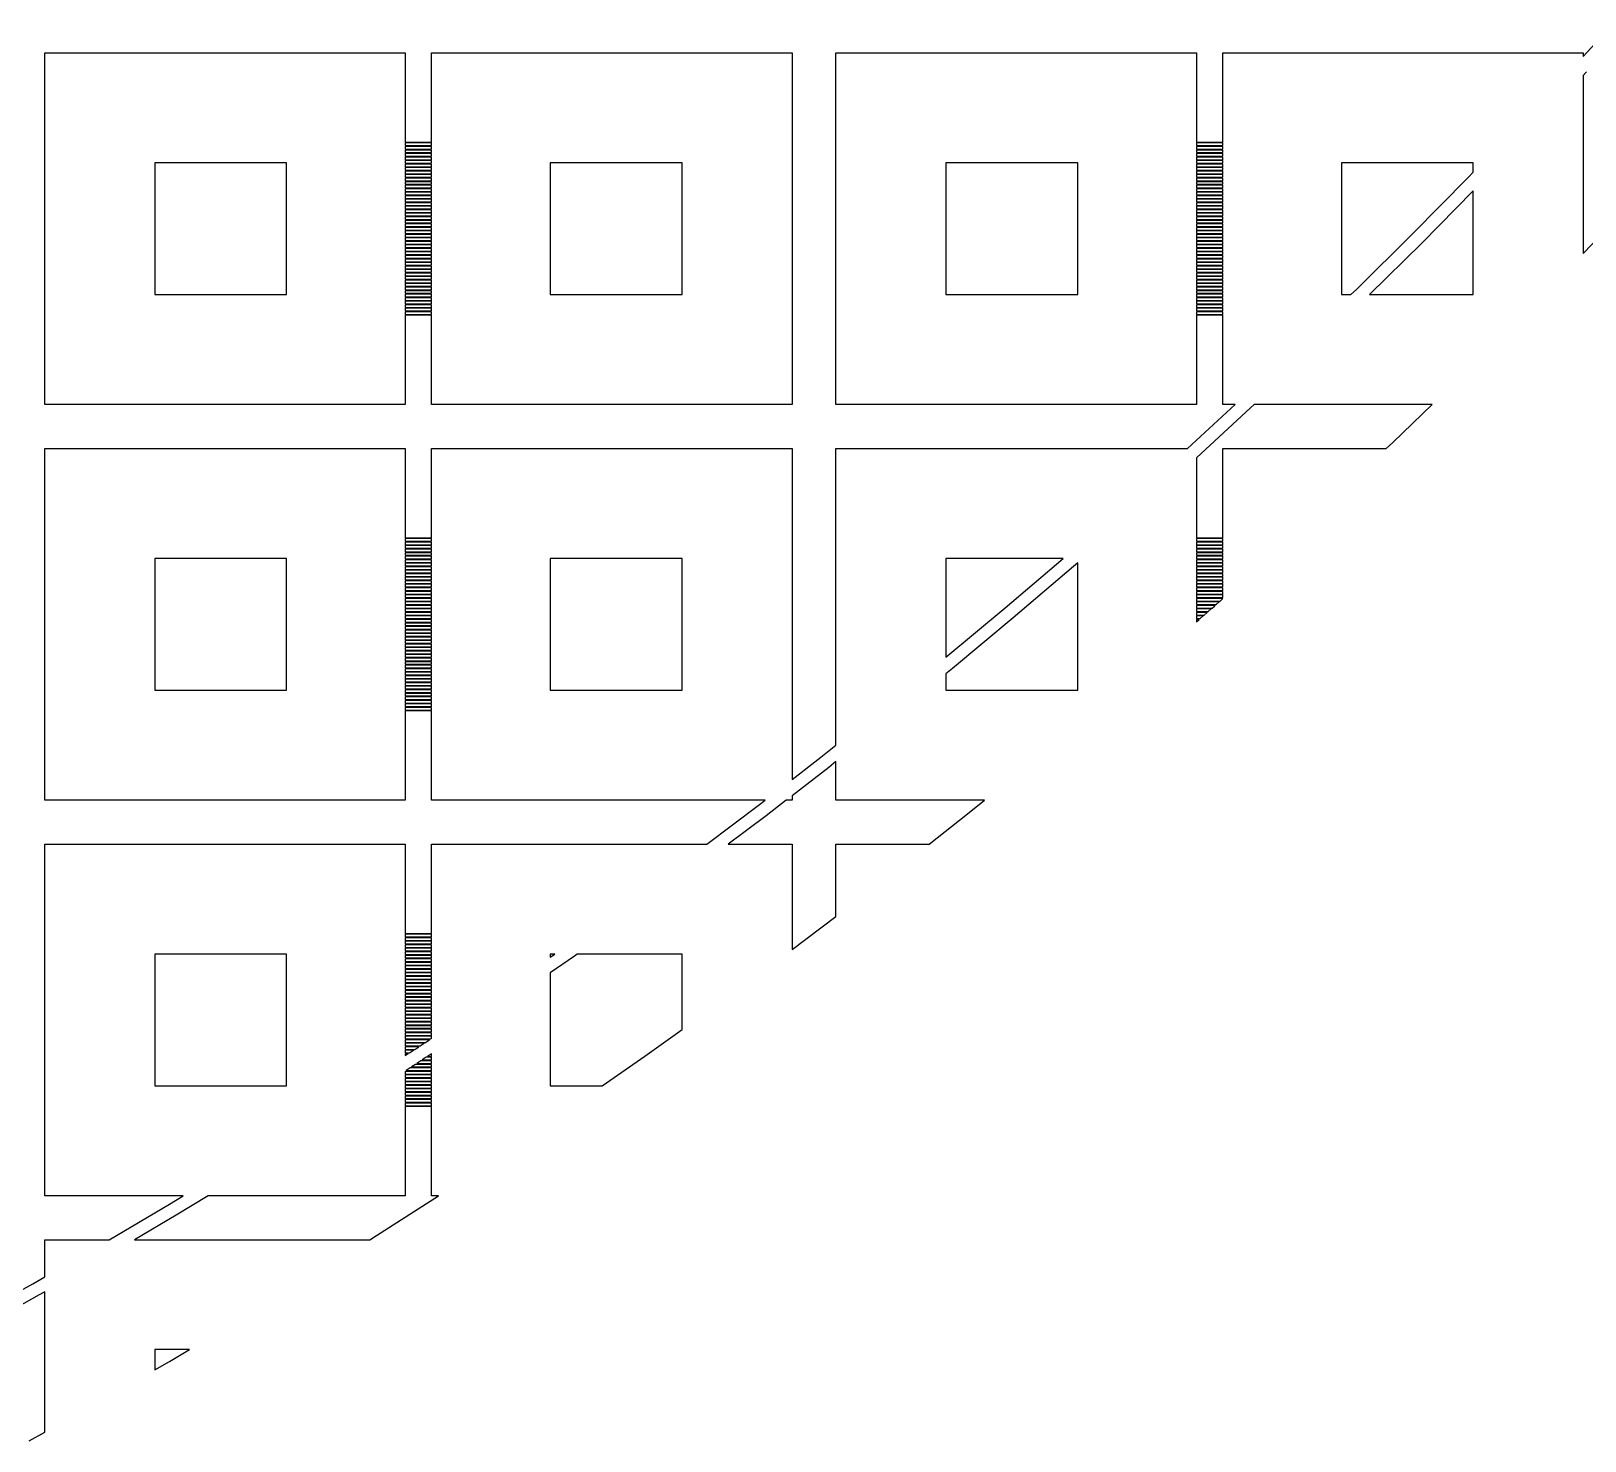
# Model space of a CAD drawing. Extents: x 40 to 187, y -3 to 150.
# Drawn here: x 147.35 to 165.43, y 6.61 to 23.01 of the extents above; entities that cross this region are included whole.
import ezdxf

# ---------------------------------------------------------------- set-up
doc = ezdxf.new("R2010")
doc.units = 0

msp = doc.modelspace()

# ---------------------------------------------------------------- linework, layer by layer
for p, q in [((165.406, 22.7102), (165.917, 23.2674)), ((147.51, 18.6624), (147.51, 22.7528)), ((147.51, 22.7528), (151.703, 22.7528)), ((151.703, 22.7528), (151.703, 21.7149)), ((152.009, 21.7149), (152.009, 22.7528)), ((152.009, 22.7528), (156.202, 22.7528)), ((156.202, 22.7528), (156.202, 18.6624)), ((156.713, 18.6624), (156.713, 22.7528)), ((156.713, 22.7528), (160.906, 22.7528)), ((160.906, 22.7528), (160.906, 21.7149)), ((161.213, 21.7149), (161.213, 22.7528)), ((161.213, 22.7528), (165.406, 22.7528)), ((165.406, 22.7528), (165.406, 22.7102)), ((165.445, 22.5311), (165.406, 22.4893)), ((165.406, 22.4893), (165.406, 20.4207)), ((151.703, 21.7149), (152.009, 21.7149)), ((152.009, 21.7047), (151.703, 21.7047)), ((151.703, 21.7047), (151.703, 21.674)), ((152.009, 21.674), (152.009, 21.7047)), ((160.906, 21.7149), (161.213, 21.7149)), ((161.213, 21.7047), (160.906, 21.7047)), ((160.906, 21.7047), (160.906, 21.674)), ((161.213, 21.674), (161.213, 21.7047)), ((151.703, 21.674), (152.009, 21.674)), ((152.009, 21.6638), (151.703, 21.6638)), ((151.703, 21.6638), (151.703, 21.6331)), ((151.703, 21.6331), (152.009, 21.6331)), ((152.009, 21.6229), (151.703, 21.6229)), ((151.703, 21.6229), (151.703, 21.5922)), ((151.703, 21.5922), (152.009, 21.5922)), ((152.009, 21.582), (151.703, 21.582)), ((151.703, 21.582), (151.703, 21.5513)), ((151.703, 21.5513), (152.009, 21.5513)), ((152.009, 21.541), (151.703, 21.541)), ((151.703, 21.541), (151.703, 21.5104)), ((152.009, 21.6331), (152.009, 21.6638)), ((152.009, 21.5922), (152.009, 21.6229)), ((152.009, 21.5513), (152.009, 21.582)), ((152.009, 21.5104), (152.009, 21.541)), ((160.906, 21.674), (161.213, 21.674)), ((161.213, 21.6638), (160.906, 21.6638)), ((160.906, 21.6638), (160.906, 21.6331)), ((160.906, 21.6331), (161.213, 21.6331)), ((161.213, 21.6229), (160.906, 21.6229)), ((160.906, 21.6229), (160.906, 21.5922)), ((160.906, 21.5922), (161.213, 21.5922)), ((161.213, 21.582), (160.906, 21.582)), ((160.906, 21.582), (160.906, 21.5513)), ((160.906, 21.5513), (161.213, 21.5513)), ((161.213, 21.541), (160.906, 21.541)), ((160.906, 21.541), (160.906, 21.5104)), ((161.213, 21.6331), (161.213, 21.6638)), ((161.213, 21.5922), (161.213, 21.6229)), ((161.213, 21.5513), (161.213, 21.582)), ((161.213, 21.5104), (161.213, 21.541)), ((150.322, 21.4746), (148.788, 21.4746)), ((148.788, 21.4746), (148.788, 19.9407)), ((150.322, 19.9407), (150.322, 21.4746)), ((151.703, 21.5104), (152.009, 21.5104)), ((152.009, 21.5002), (151.703, 21.5002)), ((151.703, 21.5002), (151.703, 21.4695)), ((151.703, 21.4695), (152.009, 21.4695)), ((152.009, 21.4592), (151.703, 21.4592)), ((151.703, 21.4592), (151.703, 21.4286)), ((151.703, 21.4286), (152.009, 21.4286)), ((152.009, 21.4183), (151.703, 21.4183)), ((151.703, 21.4183), (151.703, 21.3877)), ((151.703, 21.3877), (152.009, 21.3877)), ((152.009, 21.3774), (151.703, 21.3774)), ((151.703, 21.3774), (151.703, 21.3468)), ((151.703, 21.3468), (152.009, 21.3468)), ((152.009, 21.3365), (151.703, 21.3365)), ((151.703, 21.3365), (151.703, 21.3058)), ((152.009, 21.4695), (152.009, 21.5002)), ((152.009, 21.4286), (152.009, 21.4592)), ((152.009, 21.3877), (152.009, 21.4183)), ((152.009, 21.3468), (152.009, 21.3774)), ((152.009, 21.3058), (152.009, 21.3365)), ((154.924, 21.4746), (153.39, 21.4746)), ((153.39, 21.4746), (153.39, 19.9407)), ((154.924, 19.9407), (154.924, 21.4746)), ((159.526, 21.4746), (157.992, 21.4746)), ((157.992, 21.4746), (157.992, 19.9407)), ((159.526, 19.9407), (159.526, 21.4746)), ((160.906, 21.5104), (161.213, 21.5104)), ((161.213, 21.5002), (160.906, 21.5002)), ((160.906, 21.5002), (160.906, 21.4695)), ((160.906, 21.4695), (161.213, 21.4695)), ((161.213, 21.4592), (160.906, 21.4592)), ((160.906, 21.4592), (160.906, 21.4286)), ((160.906, 21.4286), (161.213, 21.4286)), ((161.213, 21.4183), (160.906, 21.4183)), ((160.906, 21.4183), (160.906, 21.3877)), ((160.906, 21.3877), (161.213, 21.3877)), ((161.213, 21.3774), (160.906, 21.3774)), ((160.906, 21.3774), (160.906, 21.3468)), ((160.906, 21.3468), (161.213, 21.3468)), ((161.213, 21.3365), (160.906, 21.3365)), ((160.906, 21.3365), (160.906, 21.3058)), ((161.213, 21.4695), (161.213, 21.5002)), ((161.213, 21.4286), (161.213, 21.4592)), ((161.213, 21.3877), (161.213, 21.4183)), ((161.213, 21.3468), (161.213, 21.3774)), ((161.213, 21.3058), (161.213, 21.3365)), ((164.127, 21.4746), (162.593, 21.4746)), ((162.593, 21.4746), (162.593, 19.9407)), ((164.067, 21.3014), (164.127, 21.364)), ((164.127, 21.364), (164.127, 21.4746)), ((151.703, 21.3058), (152.009, 21.3058)), ((152.009, 21.2956), (151.703, 21.2956)), ((151.703, 21.2956), (151.703, 21.265)), ((151.703, 21.265), (152.009, 21.265)), ((152.009, 21.2547), (151.703, 21.2547)), ((151.703, 21.2547), (151.703, 21.224)), ((151.703, 21.224), (152.009, 21.224)), ((152.009, 21.2138), (151.703, 21.2138)), ((151.703, 21.2138), (151.703, 21.1832)), ((151.703, 21.1832), (152.009, 21.1832)), ((152.009, 21.1729), (151.703, 21.1729)), ((151.703, 21.1729), (151.703, 21.1422)), ((152.009, 21.265), (152.009, 21.2956)), ((152.009, 21.224), (152.009, 21.2547)), ((152.009, 21.1832), (152.009, 21.2138)), ((152.009, 21.1422), (152.009, 21.1729)), ((160.906, 21.3058), (161.213, 21.3058)), ((161.213, 21.2956), (160.906, 21.2956)), ((160.906, 21.2956), (160.906, 21.265)), ((160.906, 21.265), (161.213, 21.265)), ((161.213, 21.2547), (160.906, 21.2547)), ((160.906, 21.2547), (160.906, 21.224)), ((160.906, 21.224), (161.213, 21.224)), ((161.213, 21.2138), (160.906, 21.2138)), ((160.906, 21.2138), (160.906, 21.1832)), ((160.906, 21.1832), (161.213, 21.1832)), ((161.213, 21.1729), (160.906, 21.1729)), ((160.906, 21.1729), (160.906, 21.1422)), ((161.213, 21.265), (161.213, 21.2956)), ((161.213, 21.224), (161.213, 21.2547)), ((161.213, 21.1832), (161.213, 21.2138)), ((161.213, 21.1422), (161.213, 21.1729)), ((163.421, 20.6472), (164.067, 21.3014)), ((164.127, 21.149), (163.527, 20.5412)), ((164.127, 19.9407), (164.127, 21.149)), ((151.703, 21.1422), (152.009, 21.1422)), ((152.009, 21.132), (151.703, 21.132)), ((151.703, 21.132), (151.703, 21.1013)), ((151.703, 21.1013), (152.009, 21.1013)), ((152.009, 21.0911), (151.703, 21.0911)), ((151.703, 21.0911), (151.703, 21.0604)), ((151.703, 21.0604), (152.009, 21.0604)), ((152.009, 21.0502), (151.703, 21.0502)), ((151.703, 21.0502), (151.703, 21.0195)), ((151.703, 21.0195), (152.009, 21.0195)), ((152.009, 21.0093), (151.703, 21.0093)), ((151.703, 21.0093), (151.703, 20.9786)), ((151.703, 20.9786), (152.009, 20.9786)), ((152.009, 20.9684), (151.703, 20.9684)), ((151.703, 20.9684), (151.703, 20.9377)), ((152.009, 21.1013), (152.009, 21.132)), ((152.009, 21.0604), (152.009, 21.0911)), ((152.009, 21.0195), (152.009, 21.0502)), ((152.009, 20.9786), (152.009, 21.0093)), ((152.009, 20.9377), (152.009, 20.9684)), ((160.906, 21.1422), (161.213, 21.1422)), ((161.213, 21.132), (160.906, 21.132)), ((160.906, 21.132), (160.906, 21.1013)), ((160.906, 21.1013), (161.213, 21.1013)), ((161.213, 21.0911), (160.906, 21.0911)), ((160.906, 21.0911), (160.906, 21.0604)), ((160.906, 21.0604), (161.213, 21.0604)), ((161.213, 21.0502), (160.906, 21.0502)), ((160.906, 21.0502), (160.906, 21.0195)), ((160.906, 21.0195), (161.213, 21.0195)), ((161.213, 21.0093), (160.906, 21.0093)), ((160.906, 21.0093), (160.906, 20.9786)), ((160.906, 20.9786), (161.213, 20.9786)), ((161.213, 20.9684), (160.906, 20.9684)), ((160.906, 20.9684), (160.906, 20.9377)), ((161.213, 21.1013), (161.213, 21.132)), ((161.213, 21.0604), (161.213, 21.0911)), ((161.213, 21.0195), (161.213, 21.0502)), ((161.213, 20.9786), (161.213, 21.0093)), ((161.213, 20.9377), (161.213, 20.9684)), ((151.703, 20.9377), (152.009, 20.9377)), ((152.009, 20.9275), (151.703, 20.9275)), ((151.703, 20.9275), (151.703, 20.8968)), ((151.703, 20.8968), (152.009, 20.8968)), ((152.009, 20.8866), (151.703, 20.8866)), ((151.703, 20.8866), (151.703, 20.8559)), ((151.703, 20.8559), (152.009, 20.8559)), ((152.009, 20.8457), (151.703, 20.8457)), ((151.703, 20.8457), (151.703, 20.815)), ((151.703, 20.815), (152.009, 20.815)), ((152.009, 20.8048), (151.703, 20.8048)), ((151.703, 20.8048), (151.703, 20.7741)), ((152.009, 20.8968), (152.009, 20.9275)), ((152.009, 20.8559), (152.009, 20.8866)), ((152.009, 20.815), (152.009, 20.8457)), ((152.009, 20.7741), (152.009, 20.8048)), ((160.906, 20.9377), (161.213, 20.9377)), ((161.213, 20.9275), (160.906, 20.9275)), ((160.906, 20.9275), (160.906, 20.8968)), ((160.906, 20.8968), (161.213, 20.8968)), ((161.213, 20.8866), (160.906, 20.8866)), ((160.906, 20.8866), (160.906, 20.8559)), ((160.906, 20.8559), (161.213, 20.8559)), ((161.213, 20.8457), (160.906, 20.8457)), ((160.906, 20.8457), (160.906, 20.815)), ((160.906, 20.815), (161.213, 20.815)), ((161.213, 20.8048), (160.906, 20.8048)), ((160.906, 20.8048), (160.906, 20.7741)), ((161.213, 20.8968), (161.213, 20.9275)), ((161.213, 20.8559), (161.213, 20.8866)), ((161.213, 20.815), (161.213, 20.8457)), ((161.213, 20.7741), (161.213, 20.8048)), ((165.406, 20.4207), (165.846, 20.8773)), ((151.703, 20.7741), (152.009, 20.7741)), ((152.009, 20.7639), (151.703, 20.7639)), ((151.703, 20.7639), (151.703, 20.7332)), ((151.703, 20.7332), (152.009, 20.7332)), ((152.009, 20.723), (151.703, 20.723)), ((151.703, 20.723), (151.703, 20.6923)), ((151.703, 20.6923), (152.009, 20.6923)), ((152.009, 20.6821), (151.703, 20.6821)), ((151.703, 20.6821), (151.703, 20.6514)), ((151.703, 20.6514), (152.009, 20.6514)), ((152.009, 20.6412), (151.703, 20.6412)), ((151.703, 20.6412), (151.703, 20.6105)), ((151.703, 20.6105), (152.009, 20.6105)), ((152.009, 20.7332), (152.009, 20.7639)), ((152.009, 20.6923), (152.009, 20.723)), ((152.009, 20.6514), (152.009, 20.6821)), ((152.009, 20.6105), (152.009, 20.6412)), ((160.906, 20.7741), (161.213, 20.7741)), ((161.213, 20.7639), (160.906, 20.7639)), ((160.906, 20.7639), (160.906, 20.7332)), ((160.906, 20.7332), (161.213, 20.7332)), ((161.213, 20.723), (160.906, 20.723)), ((160.906, 20.723), (160.906, 20.6923)), ((160.906, 20.6923), (161.213, 20.6923)), ((161.213, 20.6821), (160.906, 20.6821)), ((160.906, 20.6821), (160.906, 20.6514)), ((160.906, 20.6514), (161.213, 20.6514)), ((161.213, 20.6412), (160.906, 20.6412)), ((160.906, 20.6412), (160.906, 20.6105)), ((160.906, 20.6105), (161.213, 20.6105)), ((161.213, 20.7332), (161.213, 20.7639)), ((161.213, 20.6923), (161.213, 20.723)), ((161.213, 20.6514), (161.213, 20.6821)), ((161.213, 20.6105), (161.213, 20.6412)), ((162.767, 20.0011), (163.421, 20.6472)), ((152.009, 20.6003), (151.703, 20.6003)), ((151.703, 20.6003), (151.703, 20.5696)), ((151.703, 20.5696), (152.009, 20.5696)), ((152.009, 20.5594), (151.703, 20.5594)), ((151.703, 20.5594), (151.703, 20.5287)), ((151.703, 20.5287), (152.009, 20.5287)), ((152.009, 20.5185), (151.703, 20.5185)), ((151.703, 20.5185), (151.703, 20.4878)), ((151.703, 20.4878), (152.009, 20.4878)), ((152.009, 20.4776), (151.703, 20.4776)), ((151.703, 20.4776), (151.703, 20.4469)), ((151.703, 20.4469), (152.009, 20.4469)), ((152.009, 20.4367), (151.703, 20.4367)), ((151.703, 20.4367), (151.703, 20.406)), ((152.009, 20.5696), (152.009, 20.6003)), ((152.009, 20.5287), (152.009, 20.5594)), ((152.009, 20.4878), (152.009, 20.5185)), ((152.009, 20.4469), (152.009, 20.4776)), ((152.009, 20.406), (152.009, 20.4367)), ((161.213, 20.6003), (160.906, 20.6003)), ((160.906, 20.6003), (160.906, 20.5696)), ((160.906, 20.5696), (161.213, 20.5696)), ((161.213, 20.5594), (160.906, 20.5594)), ((160.906, 20.5594), (160.906, 20.5287)), ((160.906, 20.5287), (161.213, 20.5287)), ((161.213, 20.5185), (160.906, 20.5185)), ((160.906, 20.5185), (160.906, 20.4878)), ((160.906, 20.4878), (161.213, 20.4878)), ((161.213, 20.4776), (160.906, 20.4776)), ((160.906, 20.4776), (160.906, 20.4469)), ((160.906, 20.4469), (161.213, 20.4469)), ((161.213, 20.4367), (160.906, 20.4367)), ((160.906, 20.4367), (160.906, 20.406)), ((161.213, 20.5696), (161.213, 20.6003)), ((161.213, 20.5287), (161.213, 20.5594)), ((161.213, 20.4878), (161.213, 20.5185)), ((161.213, 20.4469), (161.213, 20.4776)), ((161.213, 20.406), (161.213, 20.4367)), ((163.527, 20.5412), (162.919, 19.9407)), ((151.703, 20.406), (152.009, 20.406)), ((152.009, 20.3958), (151.703, 20.3958)), ((151.703, 20.3958), (151.703, 20.3651)), ((151.703, 20.3651), (152.009, 20.3651)), ((152.009, 20.3549), (151.703, 20.3549)), ((151.703, 20.3549), (151.703, 20.3242)), ((151.703, 20.3242), (152.009, 20.3242)), ((152.009, 20.3139), (151.703, 20.3139)), ((151.703, 20.3139), (151.703, 20.2833)), ((151.703, 20.2833), (152.009, 20.2833)), ((152.009, 20.2731), (151.703, 20.2731)), ((151.703, 20.2731), (151.703, 20.2424)), ((152.009, 20.3651), (152.009, 20.3958)), ((152.009, 20.3242), (152.009, 20.3549)), ((152.009, 20.2833), (152.009, 20.3139)), ((152.009, 20.2424), (152.009, 20.2731)), ((160.906, 20.406), (161.213, 20.406)), ((161.213, 20.3958), (160.906, 20.3958)), ((160.906, 20.3958), (160.906, 20.3651)), ((160.906, 20.3651), (161.213, 20.3651)), ((161.213, 20.3549), (160.906, 20.3549)), ((160.906, 20.3549), (160.906, 20.3242)), ((160.906, 20.3242), (161.213, 20.3242)), ((161.213, 20.3139), (160.906, 20.3139)), ((160.906, 20.3139), (160.906, 20.2833)), ((160.906, 20.2833), (161.213, 20.2833)), ((161.213, 20.2731), (160.906, 20.2731)), ((160.906, 20.2731), (160.906, 20.2424)), ((161.213, 20.3651), (161.213, 20.3958)), ((161.213, 20.3242), (161.213, 20.3549)), ((161.213, 20.2833), (161.213, 20.3139)), ((161.213, 20.2424), (161.213, 20.2731)), ((151.703, 20.2424), (152.009, 20.2424)), ((152.009, 20.2321), (151.703, 20.2321)), ((151.703, 20.2321), (151.703, 20.2015)), ((151.703, 20.2015), (152.009, 20.2015)), ((152.009, 20.1912), (151.703, 20.1912)), ((151.703, 20.1912), (151.703, 20.1606)), ((151.703, 20.1606), (152.009, 20.1606)), ((152.009, 20.1503), (151.703, 20.1503)), ((151.703, 20.1503), (151.703, 20.1196)), ((151.703, 20.1196), (152.009, 20.1196)), ((152.009, 20.1094), (151.703, 20.1094)), ((151.703, 20.1094), (151.703, 20.0788)), ((151.703, 20.0788), (152.009, 20.0788)), ((152.009, 20.0685), (151.703, 20.0685)), ((151.703, 20.0685), (151.703, 20.0378)), ((152.009, 20.2015), (152.009, 20.2321)), ((152.009, 20.1606), (152.009, 20.1912)), ((152.009, 20.1196), (152.009, 20.1503)), ((152.009, 20.0788), (152.009, 20.1094)), ((152.009, 20.0378), (152.009, 20.0685)), ((160.906, 20.2424), (161.213, 20.2424)), ((161.213, 20.2321), (160.906, 20.2321)), ((160.906, 20.2321), (160.906, 20.2015)), ((160.906, 20.2015), (161.213, 20.2015)), ((161.213, 20.1912), (160.906, 20.1912)), ((160.906, 20.1912), (160.906, 20.1606)), ((160.906, 20.1606), (161.213, 20.1606)), ((161.213, 20.1503), (160.906, 20.1503)), ((160.906, 20.1503), (160.906, 20.1196)), ((160.906, 20.1196), (161.213, 20.1196)), ((161.213, 20.1094), (160.906, 20.1094)), ((160.906, 20.1094), (160.906, 20.0788)), ((160.906, 20.0788), (161.213, 20.0788)), ((161.213, 20.0685), (160.906, 20.0685)), ((160.906, 20.0685), (160.906, 20.0378)), ((161.213, 20.2015), (161.213, 20.2321)), ((161.213, 20.1606), (161.213, 20.1912)), ((161.213, 20.1196), (161.213, 20.1503)), ((161.213, 20.0788), (161.213, 20.1094)), ((161.213, 20.0378), (161.213, 20.0685)), ((148.788, 19.9407), (150.322, 19.9407)), ((151.703, 20.0378), (152.009, 20.0378)), ((152.009, 20.0276), (151.703, 20.0276)), ((151.703, 20.0276), (151.703, 19.9969)), ((151.703, 19.9969), (152.009, 19.9969)), ((152.009, 19.9867), (151.703, 19.9867)), ((151.703, 19.9867), (151.703, 19.956)), ((151.703, 19.956), (152.009, 19.956)), ((152.009, 19.9458), (151.703, 19.9458)), ((151.703, 19.9458), (151.703, 19.9151)), ((151.703, 19.9151), (152.009, 19.9151)), ((152.009, 19.9049), (151.703, 19.9049)), ((151.703, 19.9049), (151.703, 19.8742)), ((152.009, 19.9969), (152.009, 20.0276)), ((152.009, 19.956), (152.009, 19.9867)), ((152.009, 19.9151), (152.009, 19.9458)), ((152.009, 19.8742), (152.009, 19.9049)), ((153.39, 19.9407), (154.924, 19.9407)), ((157.992, 19.9407), (159.526, 19.9407)), ((160.906, 20.0378), (161.213, 20.0378)), ((161.213, 20.0276), (160.906, 20.0276)), ((160.906, 20.0276), (160.906, 19.9969)), ((160.906, 19.9969), (161.213, 19.9969)), ((161.213, 19.9867), (160.906, 19.9867)), ((160.906, 19.9867), (160.906, 19.956)), ((160.906, 19.956), (161.213, 19.956)), ((161.213, 19.9458), (160.906, 19.9458)), ((160.906, 19.9458), (160.906, 19.9151)), ((160.906, 19.9151), (161.213, 19.9151)), ((161.213, 19.9049), (160.906, 19.9049)), ((160.906, 19.9049), (160.906, 19.8742)), ((161.213, 19.9969), (161.213, 20.0276)), ((161.213, 19.956), (161.213, 19.9867)), ((161.213, 19.9151), (161.213, 19.9458)), ((161.213, 19.8742), (161.213, 19.9049)), ((162.593, 19.9407), (162.704, 19.9407)), ((162.704, 19.9407), (162.767, 20.0011)), ((162.919, 19.9407), (164.127, 19.9407)), ((151.703, 19.8742), (152.009, 19.8742)), ((152.009, 19.864), (151.703, 19.864)), ((151.703, 19.864), (151.703, 19.8333)), ((151.703, 19.8333), (152.009, 19.8333)), ((152.009, 19.8231), (151.703, 19.8231)), ((151.703, 19.8231), (151.703, 19.7924)), ((151.703, 19.7924), (152.009, 19.7924)), ((152.009, 19.7822), (151.703, 19.7822)), ((151.703, 19.7822), (151.703, 19.7515)), ((151.703, 19.7515), (152.009, 19.7515)), ((152.009, 19.7413), (151.703, 19.7413)), ((151.703, 19.7413), (151.703, 19.7106)), ((151.703, 19.7106), (152.009, 19.7106)), ((152.009, 19.8333), (152.009, 19.864)), ((152.009, 19.7924), (152.009, 19.8231)), ((152.009, 19.7515), (152.009, 19.7822)), ((152.009, 19.7106), (152.009, 19.7413)), ((160.906, 19.8742), (161.213, 19.8742)), ((161.213, 19.864), (160.906, 19.864)), ((160.906, 19.864), (160.906, 19.8333)), ((160.906, 19.8333), (161.213, 19.8333)), ((161.213, 19.8231), (160.906, 19.8231)), ((160.906, 19.8231), (160.906, 19.7924)), ((160.906, 19.7924), (161.213, 19.7924)), ((161.213, 19.7822), (160.906, 19.7822)), ((160.906, 19.7822), (160.906, 19.7515)), ((160.906, 19.7515), (161.213, 19.7515)), ((161.213, 19.7413), (160.906, 19.7413)), ((160.906, 19.7413), (160.906, 19.7106)), ((160.906, 19.7106), (161.213, 19.7106)), ((161.213, 19.8333), (161.213, 19.864)), ((161.213, 19.7924), (161.213, 19.8231)), ((161.213, 19.7515), (161.213, 19.7822)), ((161.213, 19.7106), (161.213, 19.7413)), ((152.009, 19.7004), (151.703, 19.7004)), ((151.703, 19.7004), (151.703, 18.6624)), ((152.009, 18.6624), (152.009, 19.7004)), ((161.213, 19.7004), (160.906, 19.7004)), ((160.906, 19.7004), (160.906, 18.6624)), ((161.213, 18.6624), (161.213, 19.7004)), ((151.703, 18.6624), (147.51, 18.6624)), ((156.202, 18.6624), (152.009, 18.6624)), ((160.906, 18.6624), (156.713, 18.6624)), ((160.801, 18.1511), (161.358, 18.6624)), ((161.537, 18.6232), (160.906, 18.0444)), ((161.358, 18.6624), (161.213, 18.6624)), ((161.579, 18.6624), (161.537, 18.6232)), ((163.647, 18.6624), (161.579, 18.6624)), ((163.191, 18.2223), (163.647, 18.6624)), ((147.51, 14.0607), (147.51, 18.1511)), ((147.51, 18.1511), (151.703, 18.1511)), ((151.703, 18.1511), (151.703, 17.1132)), ((152.009, 17.1132), (152.009, 18.1511)), ((152.009, 18.1511), (156.202, 18.1511)), ((156.202, 18.1511), (156.202, 14.3023)), ((156.713, 14.6998), (156.713, 18.1511)), ((156.713, 18.1511), (160.801, 18.1511)), ((161.213, 18.1511), (163.115, 18.1511)), ((161.213, 17.1132), (161.213, 18.1511)), ((163.115, 18.1511), (163.191, 18.2223)), ((160.906, 18.0444), (160.906, 17.1132)), ((151.703, 17.1132), (152.009, 17.1132)), ((152.009, 17.103), (151.703, 17.103)), ((151.703, 17.103), (151.703, 17.0723)), ((151.703, 17.0723), (152.009, 17.0723)), ((152.009, 17.0621), (151.703, 17.0621)), ((151.703, 17.0621), (151.703, 17.0314)), ((151.703, 17.0314), (152.009, 17.0314)), ((152.009, 17.0212), (151.703, 17.0212)), ((151.703, 17.0212), (151.703, 16.9905)), ((152.009, 17.0723), (152.009, 17.103)), ((152.009, 17.0314), (152.009, 17.0621)), ((152.009, 16.9905), (152.009, 17.0212)), ((160.906, 17.1132), (161.213, 17.1132)), ((161.213, 17.103), (160.906, 17.103)), ((160.906, 17.103), (160.906, 17.0723)), ((160.906, 17.0723), (161.213, 17.0723)), ((161.213, 17.0621), (160.906, 17.0621)), ((160.906, 17.0621), (160.906, 17.0314)), ((160.906, 17.0314), (161.213, 17.0314)), ((161.213, 17.0212), (160.906, 17.0212)), ((160.906, 17.0212), (160.906, 16.9905)), ((161.213, 17.0723), (161.213, 17.103)), ((161.213, 17.0314), (161.213, 17.0621)), ((161.213, 16.9905), (161.213, 17.0212)), ((150.322, 16.8729), (148.788, 16.8729)), ((148.788, 16.8729), (148.788, 15.339)), ((150.322, 15.339), (150.322, 16.8729)), ((151.703, 16.9905), (152.009, 16.9905)), ((152.009, 16.9803), (151.703, 16.9803)), ((151.703, 16.9803), (151.703, 16.9496)), ((151.703, 16.9496), (152.009, 16.9496)), ((152.009, 16.9393), (151.703, 16.9393)), ((151.703, 16.9393), (151.703, 16.9087)), ((151.703, 16.9087), (152.009, 16.9087)), ((152.009, 16.8985), (151.703, 16.8985)), ((151.703, 16.8985), (151.703, 16.8678)), ((151.703, 16.8678), (152.009, 16.8678)), ((152.009, 16.8575), (151.703, 16.8575)), ((151.703, 16.8575), (151.703, 16.8269)), ((151.703, 16.8269), (152.009, 16.8269)), ((152.009, 16.8166), (151.703, 16.8166)), ((151.703, 16.8166), (151.703, 16.786)), ((152.009, 16.9496), (152.009, 16.9803)), ((152.009, 16.9087), (152.009, 16.9393)), ((152.009, 16.8678), (152.009, 16.8985)), ((152.009, 16.8269), (152.009, 16.8575)), ((152.009, 16.786), (152.009, 16.8166)), ((154.924, 16.8729), (153.39, 16.8729)), ((153.39, 16.8729), (153.39, 15.339)), ((154.924, 15.339), (154.924, 16.8729)), ((159.356, 16.8729), (157.992, 16.8729)), ((157.992, 16.8729), (157.992, 15.7252)), ((158.68, 16.297), (159.356, 16.8729)), ((159.526, 16.8215), (159.478, 16.7798)), ((159.526, 15.339), (159.526, 16.8215)), ((160.906, 16.9905), (161.213, 16.9905)), ((161.213, 16.9803), (160.906, 16.9803)), ((160.906, 16.9803), (160.906, 16.9496)), ((160.906, 16.9496), (161.213, 16.9496)), ((161.213, 16.9393), (160.906, 16.9393)), ((160.906, 16.9393), (160.906, 16.9087)), ((160.906, 16.9087), (161.213, 16.9087)), ((161.213, 16.8985), (160.906, 16.8985)), ((160.906, 16.8985), (160.906, 16.8678)), ((160.906, 16.8678), (161.213, 16.8678)), ((161.213, 16.8575), (160.906, 16.8575)), ((160.906, 16.8575), (160.906, 16.8269)), ((160.906, 16.8269), (161.213, 16.8269)), ((161.213, 16.8166), (160.906, 16.8166)), ((160.906, 16.8166), (160.906, 16.786)), ((161.213, 16.9496), (161.213, 16.9803)), ((161.213, 16.9087), (161.213, 16.9393)), ((161.213, 16.8678), (161.213, 16.8985)), ((161.213, 16.8269), (161.213, 16.8575)), ((161.213, 16.786), (161.213, 16.8166)), ((151.703, 16.786), (152.009, 16.786)), ((152.009, 16.7757), (151.703, 16.7757)), ((151.703, 16.7757), (151.703, 16.7451)), ((151.703, 16.7451), (152.009, 16.7451)), ((152.009, 16.7348), (151.703, 16.7348)), ((151.703, 16.7348), (151.703, 16.7041)), ((151.703, 16.7041), (152.009, 16.7041)), ((152.009, 16.6939), (151.703, 16.6939)), ((151.703, 16.6939), (151.703, 16.6633)), ((151.703, 16.6633), (152.009, 16.6633)), ((152.009, 16.653), (151.703, 16.653)), ((151.703, 16.653), (151.703, 16.6223)), ((152.009, 16.7451), (152.009, 16.7757)), ((152.009, 16.7041), (152.009, 16.7348)), ((152.009, 16.6633), (152.009, 16.6939)), ((152.009, 16.6223), (152.009, 16.653)), ((159.478, 16.7798), (158.776, 16.1823)), ((160.906, 16.786), (161.213, 16.786)), ((161.213, 16.7757), (160.906, 16.7757)), ((160.906, 16.7757), (160.906, 16.7451)), ((160.906, 16.7451), (161.213, 16.7451)), ((161.213, 16.7348), (160.906, 16.7348)), ((160.906, 16.7348), (160.906, 16.7041)), ((160.906, 16.7041), (161.213, 16.7041)), ((161.213, 16.6939), (160.906, 16.6939)), ((160.906, 16.6939), (160.906, 16.6633)), ((160.906, 16.6633), (161.213, 16.6633)), ((161.213, 16.653), (160.906, 16.653)), ((160.906, 16.653), (160.906, 16.6223)), ((161.213, 16.7451), (161.213, 16.7757)), ((161.213, 16.7041), (161.213, 16.7348)), ((161.213, 16.6633), (161.213, 16.6939)), ((161.213, 16.6223), (161.213, 16.653)), ((151.703, 16.6223), (152.009, 16.6223)), ((152.009, 16.6121), (151.703, 16.6121)), ((151.703, 16.6121), (151.703, 16.5815)), ((151.703, 16.5815), (152.009, 16.5815)), ((152.009, 16.5712), (151.703, 16.5712)), ((151.703, 16.5712), (151.703, 16.5405)), ((151.703, 16.5405), (152.009, 16.5405)), ((152.009, 16.5303), (151.703, 16.5303)), ((151.703, 16.5303), (151.703, 16.4996)), ((151.703, 16.4996), (152.009, 16.4996)), ((152.009, 16.4894), (151.703, 16.4894)), ((151.703, 16.4894), (151.703, 16.4587)), ((151.703, 16.4587), (152.009, 16.4587)), ((152.009, 16.5815), (152.009, 16.6121)), ((152.009, 16.5405), (152.009, 16.5712)), ((152.009, 16.4996), (152.009, 16.5303)), ((152.009, 16.4587), (152.009, 16.4894)), ((160.906, 16.6223), (161.213, 16.6223)), ((161.213, 16.6121), (160.906, 16.6121)), ((160.906, 16.6121), (160.906, 16.5815)), ((160.906, 16.5815), (161.213, 16.5815)), ((161.213, 16.5712), (160.906, 16.5712)), ((160.906, 16.5712), (160.906, 16.5405)), ((160.906, 16.5405), (161.213, 16.5405)), ((161.213, 16.5303), (160.906, 16.5303)), ((160.906, 16.5303), (160.906, 16.4996)), ((160.906, 16.4996), (161.213, 16.4996)), ((161.213, 16.4894), (160.906, 16.4894)), ((160.906, 16.4894), (160.906, 16.4587)), ((160.906, 16.4587), (161.213, 16.4587)), ((161.213, 16.5815), (161.213, 16.6121)), ((161.213, 16.5405), (161.213, 16.5712)), ((161.213, 16.4996), (161.213, 16.5303)), ((161.213, 16.4587), (161.213, 16.4894)), ((152.009, 16.4485), (151.703, 16.4485)), ((151.703, 16.4485), (151.703, 16.4178)), ((151.703, 16.4178), (152.009, 16.4178)), ((152.009, 16.4076), (151.703, 16.4076)), ((151.703, 16.4076), (151.703, 16.3769)), ((151.703, 16.3769), (152.009, 16.3769)), ((152.009, 16.3667), (151.703, 16.3667)), ((151.703, 16.3667), (151.703, 16.336)), ((151.703, 16.336), (152.009, 16.336)), ((152.009, 16.3258), (151.703, 16.3258)), ((151.703, 16.3258), (151.703, 16.2951)), ((151.703, 16.2951), (152.009, 16.2951)), ((152.009, 16.2849), (151.703, 16.2849)), ((151.703, 16.2849), (151.703, 16.2542)), ((152.009, 16.4178), (152.009, 16.4485)), ((152.009, 16.3769), (152.009, 16.4076)), ((152.009, 16.336), (152.009, 16.3667)), ((152.009, 16.2951), (152.009, 16.3258)), ((152.009, 16.2542), (152.009, 16.2849)), ((157.992, 15.7252), (158.68, 16.297)), ((161.213, 16.4485), (160.906, 16.4485)), ((160.906, 16.4485), (160.906, 16.4178)), ((160.906, 16.4178), (161.213, 16.4178)), ((161.213, 16.4076), (160.906, 16.4076)), ((160.906, 16.4076), (160.906, 16.3769)), ((160.906, 16.3769), (161.181, 16.3769)), ((161.17, 16.3667), (160.906, 16.3667)), ((160.906, 16.3667), (160.906, 16.336)), ((160.906, 16.336), (161.135, 16.336)), ((161.124, 16.3258), (160.906, 16.3258)), ((160.906, 16.3258), (160.906, 16.2951)), ((160.906, 16.2951), (161.089, 16.2951)), ((161.077, 16.2849), (160.906, 16.2849)), ((160.906, 16.2849), (160.906, 16.2542)), ((161.042, 16.2542), (161.077, 16.2849)), ((161.089, 16.2951), (161.116, 16.3183)), ((161.116, 16.3183), (161.124, 16.3258)), ((161.135, 16.336), (161.17, 16.3667)), ((161.181, 16.3769), (161.213, 16.4053)), ((161.213, 16.4178), (161.213, 16.4485)), ((161.213, 16.4053), (161.213, 16.4076)), ((151.703, 16.2542), (152.009, 16.2542)), ((152.009, 16.244), (151.703, 16.244)), ((151.703, 16.244), (151.703, 16.2133)), ((151.703, 16.2133), (152.009, 16.2133)), ((152.009, 16.2031), (151.703, 16.2031)), ((151.703, 16.2031), (151.703, 16.1724)), ((151.703, 16.1724), (152.009, 16.1724)), ((152.009, 16.1622), (151.703, 16.1622)), ((151.703, 16.1622), (151.703, 16.1315)), ((151.703, 16.1315), (152.009, 16.1315)), ((152.009, 16.1213), (151.703, 16.1213)), ((151.703, 16.1213), (151.703, 16.0906)), ((151.703, 16.0906), (152.009, 16.0906)), ((152.009, 16.2133), (152.009, 16.244)), ((152.009, 16.1724), (152.009, 16.2031)), ((152.009, 16.1315), (152.009, 16.1622)), ((152.009, 16.0906), (152.009, 16.1213)), ((158.776, 16.1823), (158.068, 15.5934)), ((160.906, 16.2542), (161.042, 16.2542)), ((161.031, 16.244), (160.906, 16.244)), ((160.906, 16.244), (160.906, 16.2133)), ((160.906, 16.2133), (160.995, 16.2133)), ((160.984, 16.2031), (160.906, 16.2031)), ((160.906, 16.2031), (160.906, 16.1724)), ((160.906, 16.1724), (160.949, 16.1724)), ((160.937, 16.1622), (160.906, 16.1622)), ((160.906, 16.1622), (160.906, 16.1353)), ((160.906, 16.1353), (160.937, 16.1622)), ((160.949, 16.1724), (160.984, 16.2031)), ((160.995, 16.2133), (161.031, 16.244)), ((152.009, 16.0804), (151.703, 16.0804)), ((151.703, 16.0804), (151.703, 16.0497)), ((151.703, 16.0497), (152.009, 16.0497)), ((152.009, 16.0395), (151.703, 16.0395)), ((151.703, 16.0395), (151.703, 16.0088)), ((151.703, 16.0088), (152.009, 16.0088)), ((152.009, 15.9986), (151.703, 15.9986)), ((151.703, 15.9986), (151.703, 15.9679)), ((151.703, 15.9679), (152.009, 15.9679)), ((152.009, 15.9577), (151.703, 15.9577)), ((151.703, 15.9577), (151.703, 15.927)), ((151.703, 15.927), (152.009, 15.927)), ((152.009, 15.9168), (151.703, 15.9168)), ((151.703, 15.9168), (151.703, 15.8861)), ((152.009, 16.0497), (152.009, 16.0804)), ((152.009, 16.0088), (152.009, 16.0395)), ((152.009, 15.9679), (152.009, 15.9986)), ((152.009, 15.927), (152.009, 15.9577)), ((152.009, 15.8861), (152.009, 15.9168)), ((151.703, 15.8861), (152.009, 15.8861)), ((152.009, 15.8759), (151.703, 15.8759)), ((151.703, 15.8759), (151.703, 15.8452)), ((151.703, 15.8452), (152.009, 15.8452)), ((152.009, 15.835), (151.703, 15.835)), ((151.703, 15.835), (151.703, 15.8043)), ((151.703, 15.8043), (152.009, 15.8043)), ((152.009, 15.7941), (151.703, 15.7941)), ((151.703, 15.7941), (151.703, 15.7634)), ((151.703, 15.7634), (152.009, 15.7634)), ((152.009, 15.7532), (151.703, 15.7532)), ((151.703, 15.7532), (151.703, 15.7225)), ((152.009, 15.8452), (152.009, 15.8759)), ((152.009, 15.8043), (152.009, 15.835)), ((152.009, 15.7634), (152.009, 15.7941)), ((152.009, 15.7225), (152.009, 15.7532)), ((151.703, 15.7225), (152.009, 15.7225)), ((152.009, 15.7122), (151.703, 15.7122)), ((151.703, 15.7122), (151.703, 15.6816)), ((151.703, 15.6816), (152.009, 15.6816)), ((152.009, 15.6714), (151.703, 15.6714)), ((151.703, 15.6714), (151.703, 15.6407)), ((151.703, 15.6407), (152.009, 15.6407)), ((152.009, 15.6304), (151.703, 15.6304)), ((151.703, 15.6304), (151.703, 15.5998)), ((151.703, 15.5998), (152.009, 15.5998)), ((152.009, 15.5895), (151.703, 15.5895)), ((151.703, 15.5895), (151.703, 15.5589)), ((151.703, 15.5589), (152.009, 15.5589)), ((152.009, 15.5486), (151.703, 15.5486)), ((151.703, 15.5486), (151.703, 15.5179)), ((152.009, 15.6816), (152.009, 15.7122)), ((152.009, 15.6407), (152.009, 15.6714)), ((152.009, 15.5998), (152.009, 15.6304)), ((152.009, 15.5589), (152.009, 15.5895)), ((152.009, 15.5179), (152.009, 15.5486)), ((158.068, 15.5934), (157.992, 15.5317)), ((151.703, 15.5179), (152.009, 15.5179)), ((152.009, 15.5077), (151.703, 15.5077)), ((151.703, 15.5077), (151.703, 15.4771)), ((151.703, 15.4771), (152.009, 15.4771)), ((152.009, 15.4668), (151.703, 15.4668)), ((151.703, 15.4668), (151.703, 15.4361)), ((151.703, 15.4361), (152.009, 15.4361)), ((152.009, 15.4259), (151.703, 15.4259)), ((151.703, 15.4259), (151.703, 15.3952)), ((151.703, 15.3952), (152.009, 15.3952)), ((152.009, 15.385), (151.703, 15.385)), ((151.703, 15.385), (151.703, 15.3543)), ((152.009, 15.4771), (152.009, 15.5077)), ((152.009, 15.4361), (152.009, 15.4668)), ((152.009, 15.3952), (152.009, 15.4259)), ((152.009, 15.3543), (152.009, 15.385)), ((157.992, 15.5317), (157.992, 15.339)), ((148.788, 15.339), (150.322, 15.339)), ((151.703, 15.3543), (152.009, 15.3543)), ((152.009, 15.3441), (151.703, 15.3441)), ((151.703, 15.3441), (151.703, 15.3134)), ((151.703, 15.3134), (152.009, 15.3134)), ((152.009, 15.3032), (151.703, 15.3032)), ((151.703, 15.3032), (151.703, 15.2725)), ((151.703, 15.2725), (152.009, 15.2725)), ((152.009, 15.2623), (151.703, 15.2623)), ((151.703, 15.2623), (151.703, 15.2316)), ((151.703, 15.2316), (152.009, 15.2316)), ((152.009, 15.2214), (151.703, 15.2214)), ((151.703, 15.2214), (151.703, 15.1907)), ((151.703, 15.1907), (152.009, 15.1907)), ((152.009, 15.3134), (152.009, 15.3441)), ((152.009, 15.2725), (152.009, 15.3032)), ((152.009, 15.2316), (152.009, 15.2623)), ((152.009, 15.1907), (152.009, 15.2214)), ((153.39, 15.339), (154.924, 15.339)), ((157.992, 15.339), (159.526, 15.339)), ((152.009, 15.1805), (151.703, 15.1805)), ((151.703, 15.1805), (151.703, 15.1498)), ((151.703, 15.1498), (152.009, 15.1498)), ((152.009, 15.1396), (151.703, 15.1396)), ((151.703, 15.1396), (151.703, 15.1089)), ((151.703, 15.1089), (152.009, 15.1089)), ((152.009, 15.0987), (151.703, 15.0987)), ((151.703, 15.0987), (151.703, 14.0607)), ((152.009, 15.1498), (152.009, 15.1805)), ((152.009, 15.1089), (152.009, 15.1396)), ((152.009, 14.0607), (152.009, 15.0987)), ((156.537, 14.5603), (156.713, 14.6998)), ((156.202, 14.3023), (156.537, 14.5603)), ((156.713, 14.5086), (156.629, 14.4421)), ((156.713, 14.0607), (156.713, 14.5086)), ((156.629, 14.4421), (156.202, 14.1129)), ((156.202, 14.1129), (156.202, 14.0607)), ((151.703, 14.0607), (147.51, 14.0607)), ((155.889, 14.0607), (152.009, 14.0607)), ((155.21, 13.5494), (155.809, 13.9991)), ((155.809, 13.9991), (155.889, 14.0607)), ((156.134, 14.0607), (155.9, 13.8797)), ((156.202, 14.0607), (156.134, 14.0607)), ((158.44, 14.0607), (156.713, 14.0607)), ((158.243, 13.9008), (158.44, 14.0607)), ((155.9, 13.8797), (155.46, 13.5494)), ((157.798, 13.5494), (158.243, 13.9008)), ((147.51, 9.459), (147.51, 13.5494)), ((147.51, 13.5494), (151.703, 13.5494)), ((151.703, 13.5494), (151.703, 12.5115)), ((152.009, 12.5115), (152.009, 13.5494)), ((152.009, 13.5494), (155.21, 13.5494)), ((155.46, 13.5494), (156.202, 13.5494)), ((156.202, 13.5494), (156.202, 12.3248)), ((156.713, 12.7089), (156.713, 13.5494)), ((156.713, 13.5494), (157.798, 13.5494)), ((156.202, 12.3248), (156.713, 12.7089)), ((151.703, 12.5115), (152.009, 12.5115)), ((152.009, 12.5013), (151.703, 12.5013)), ((151.703, 12.5013), (151.703, 12.4706)), ((152.009, 12.4706), (152.009, 12.5013)), ((151.703, 12.4706), (152.009, 12.4706)), ((152.009, 12.4604), (151.703, 12.4604)), ((151.703, 12.4604), (151.703, 12.4297)), ((151.703, 12.4297), (152.009, 12.4297)), ((152.009, 12.4195), (151.703, 12.4195)), ((151.703, 12.4195), (151.703, 12.3888)), ((151.703, 12.3888), (152.009, 12.3888)), ((152.009, 12.3786), (151.703, 12.3786)), ((151.703, 12.3786), (151.703, 12.3479)), ((151.703, 12.3479), (152.009, 12.3479)), ((152.009, 12.3376), (151.703, 12.3376)), ((151.703, 12.3376), (151.703, 12.307)), ((151.703, 12.307), (152.009, 12.307)), ((152.009, 12.2968), (151.703, 12.2968)), ((151.703, 12.2968), (151.703, 12.2661)), ((152.009, 12.4297), (152.009, 12.4604)), ((152.009, 12.3888), (152.009, 12.4195)), ((152.009, 12.3479), (152.009, 12.3786)), ((152.009, 12.307), (152.009, 12.3376)), ((152.009, 12.2661), (152.009, 12.2968)), ((150.322, 12.2712), (148.788, 12.2712)), ((148.788, 12.2712), (148.788, 10.7373)), ((150.322, 10.7373), (150.322, 12.2712)), ((151.703, 12.2661), (152.009, 12.2661)), ((152.009, 12.2558), (151.703, 12.2558)), ((151.703, 12.2558), (151.703, 12.2252)), ((151.703, 12.2252), (152.009, 12.2252)), ((152.009, 12.2149), (151.703, 12.2149)), ((151.703, 12.2149), (151.703, 12.1843)), ((151.703, 12.1843), (152.009, 12.1843)), ((152.009, 12.174), (151.703, 12.174)), ((151.703, 12.174), (151.703, 12.1434)), ((151.703, 12.1434), (152.009, 12.1434)), ((152.009, 12.1331), (151.703, 12.1331)), ((151.703, 12.1331), (151.703, 12.1024)), ((152.009, 12.2252), (152.009, 12.2558)), ((152.009, 12.1843), (152.009, 12.2149)), ((152.009, 12.1434), (152.009, 12.174)), ((152.009, 12.1024), (152.009, 12.1331)), ((153.442, 12.2712), (153.39, 12.2712)), ((153.39, 12.2712), (153.39, 12.2353)), ((153.39, 12.2353), (153.442, 12.2712)), ((153.67, 12.247), (153.39, 12.0527)), ((153.703, 12.2712), (153.67, 12.247)), ((154.924, 12.2712), (153.703, 12.2712)), ((154.924, 11.3915), (154.924, 12.2712)), ((151.703, 12.1024), (152.009, 12.1024)), ((152.009, 12.0922), (151.703, 12.0922)), ((151.703, 12.0922), (151.703, 12.0616)), ((151.703, 12.0616), (152.009, 12.0616)), ((152.009, 12.0513), (151.703, 12.0513)), ((151.703, 12.0513), (151.703, 12.0206)), ((151.703, 12.0206), (152.009, 12.0206)), ((152.009, 12.0104), (151.703, 12.0104)), ((151.703, 12.0104), (151.703, 11.9798)), ((151.703, 11.9798), (152.009, 11.9798)), ((152.009, 11.9695), (151.703, 11.9695)), ((151.703, 11.9695), (151.703, 11.9388)), ((151.703, 11.9388), (152.009, 11.9388)), ((152.009, 12.0616), (152.009, 12.0922)), ((152.009, 12.0206), (152.009, 12.0513)), ((152.009, 11.9798), (152.009, 12.0104)), ((152.009, 11.9388), (152.009, 11.9695)), ((153.39, 12.0527), (153.39, 10.7373)), ((152.009, 11.9286), (151.703, 11.9286)), ((151.703, 11.9286), (151.703, 11.8979)), ((151.703, 11.8979), (152.009, 11.8979)), ((152.009, 11.8877), (151.703, 11.8877)), ((151.703, 11.8877), (151.703, 11.857)), ((151.703, 11.857), (152.009, 11.857)), ((152.009, 11.8468), (151.703, 11.8468)), ((151.703, 11.8468), (151.703, 11.8161)), ((151.703, 11.8161), (152.009, 11.8161)), ((152.009, 11.8059), (151.703, 11.8059)), ((151.703, 11.8059), (151.703, 11.7752)), ((151.703, 11.7752), (152.009, 11.7752)), ((152.009, 11.765), (151.703, 11.765)), ((151.703, 11.765), (151.703, 11.7343)), ((152.009, 11.8979), (152.009, 11.9286)), ((152.009, 11.857), (152.009, 11.8877)), ((152.009, 11.8161), (152.009, 11.8468)), ((152.009, 11.7752), (152.009, 11.8059)), ((152.009, 11.7343), (152.009, 11.765)), ((151.703, 11.7343), (152.009, 11.7343)), ((152.009, 11.7241), (151.703, 11.7241)), ((151.703, 11.7241), (151.703, 11.6934)), ((151.703, 11.6934), (152.009, 11.6934)), ((152.009, 11.6832), (151.703, 11.6832)), ((151.703, 11.6832), (151.703, 11.6525)), ((151.703, 11.6525), (152.009, 11.6525)), ((152.009, 11.6423), (151.703, 11.6423)), ((151.703, 11.6423), (151.703, 11.6116)), ((151.703, 11.6116), (152.009, 11.6116)), ((152.009, 11.6014), (151.703, 11.6014)), ((151.703, 11.6014), (151.703, 11.5707)), ((151.703, 11.5707), (152.009, 11.5707)), ((152.009, 11.6934), (152.009, 11.7241)), ((152.009, 11.6525), (152.009, 11.6832)), ((152.009, 11.6116), (152.009, 11.6423)), ((152.009, 11.5707), (152.009, 11.6014)), ((152.009, 11.5605), (151.703, 11.5605)), ((151.703, 11.5605), (151.703, 11.5298)), ((151.703, 11.5298), (152.009, 11.5298)), ((152.009, 11.5196), (151.703, 11.5196)), ((151.703, 11.5196), (151.703, 11.4889)), ((151.703, 11.4889), (152.009, 11.4889)), ((152.009, 11.4787), (151.703, 11.4787)), ((151.703, 11.4787), (151.703, 11.448)), ((151.703, 11.448), (152.009, 11.448)), ((152.009, 11.4378), (151.703, 11.4378)), ((151.703, 11.4378), (151.703, 11.4071)), ((151.703, 11.4071), (152.009, 11.4071)), ((152.009, 11.3969), (151.703, 11.3969)), ((151.703, 11.3969), (151.703, 11.3662)), ((152.009, 11.5298), (152.009, 11.5605)), ((152.009, 11.4889), (152.009, 11.5196)), ((152.009, 11.448), (152.009, 11.4787)), ((152.009, 11.4071), (152.009, 11.4378)), ((152.009, 11.3662), (152.009, 11.3969)), ((154.49, 11.082), (154.924, 11.3915)), ((151.703, 11.3662), (152.009, 11.3662)), ((152.009, 11.356), (151.703, 11.356)), ((151.703, 11.356), (151.703, 11.3253)), ((151.703, 11.3253), (152.009, 11.3253)), ((152.009, 11.3151), (151.703, 11.3151)), ((151.703, 11.3151), (151.703, 11.2844)), ((151.703, 11.2844), (151.999, 11.2844)), ((151.983, 11.2742), (151.703, 11.2742)), ((151.703, 11.2742), (151.703, 11.2435)), ((151.703, 11.2435), (151.937, 11.2435)), ((151.921, 11.2333), (151.703, 11.2333)), ((151.703, 11.2333), (151.703, 11.2026)), ((151.875, 11.2026), (151.921, 11.2333)), ((151.937, 11.2435), (151.983, 11.2742)), ((151.999, 11.2844), (152.009, 11.2915)), ((152.009, 11.3253), (152.009, 11.356)), ((152.009, 11.2915), (152.009, 11.3151)), ((151.703, 11.2026), (151.875, 11.2026)), ((151.859, 11.1924), (151.703, 11.1924)), ((151.703, 11.1924), (151.703, 11.1617)), ((151.703, 11.1617), (151.813, 11.1617)), ((151.797, 11.1515), (151.703, 11.1515)), ((151.703, 11.1515), (151.703, 11.1208)), ((151.703, 11.1208), (151.751, 11.1208)), ((151.735, 11.1105), (151.703, 11.1105)), ((151.703, 11.1105), (151.703, 11.0892)), ((151.703, 11.0892), (151.735, 11.1105)), ((151.751, 11.1208), (151.797, 11.1515)), ((151.813, 11.1617), (151.859, 11.1924)), ((151.883, 11.0287), (151.837, 10.9981)), ((152.009, 11.0287), (151.883, 11.0287)), ((151.946, 11.0697), (151.899, 11.039)), ((151.899, 11.039), (152.009, 11.039)), ((152.009, 11.0697), (151.946, 11.0697)), ((152.008, 11.1105), (151.961, 11.0799)), ((151.961, 11.0799), (152.009, 11.0799)), ((152.009, 11.1105), (152.008, 11.1105)), ((152.009, 11.0799), (152.009, 11.1105)), ((152.009, 11.039), (152.009, 11.0697)), ((152.009, 10.9981), (152.009, 11.0287)), ((153.994, 10.7373), (154.49, 11.082)), ((152.009, 10.906), (151.703, 10.906)), ((151.703, 10.906), (151.703, 10.8754)), ((151.703, 10.8754), (152.009, 10.8754)), ((152.009, 10.8651), (151.703, 10.8651)), ((151.703, 10.8651), (151.703, 10.8344)), ((151.759, 10.9469), (151.713, 10.9162)), ((151.713, 10.9162), (152.009, 10.9162)), ((152.009, 10.9469), (151.759, 10.9469)), ((151.821, 10.9878), (151.775, 10.9572)), ((151.775, 10.9572), (152.009, 10.9572)), ((152.009, 10.9878), (151.821, 10.9878)), ((151.837, 10.9981), (152.009, 10.9981)), ((152.009, 10.9572), (152.009, 10.9878)), ((152.009, 10.9162), (152.009, 10.9469)), ((152.009, 10.8754), (152.009, 10.906)), ((152.009, 10.8344), (152.009, 10.8651)), ((148.788, 10.7373), (150.322, 10.7373)), ((151.703, 10.8344), (152.009, 10.8344)), ((152.009, 10.8242), (151.703, 10.8242)), ((151.703, 10.8242), (151.703, 10.7935)), ((151.703, 10.7935), (152.009, 10.7935)), ((152.009, 10.7833), (151.703, 10.7833)), ((151.703, 10.7833), (151.703, 10.7526)), ((151.703, 10.7526), (152.009, 10.7526)), ((152.009, 10.7424), (151.703, 10.7424)), ((151.703, 10.7424), (151.703, 10.7117)), ((151.703, 10.7117), (152.009, 10.7117)), ((152.009, 10.7015), (151.703, 10.7015)), ((151.703, 10.7015), (151.703, 10.6708)), ((151.703, 10.6708), (152.009, 10.6708)), ((152.009, 10.7935), (152.009, 10.8242)), ((152.009, 10.7526), (152.009, 10.7833)), ((152.009, 10.7117), (152.009, 10.7424)), ((152.009, 10.6708), (152.009, 10.7015)), ((153.39, 10.7373), (153.994, 10.7373)), ((152.009, 10.6606), (151.703, 10.6606)), ((151.703, 10.6606), (151.703, 10.6299)), ((151.703, 10.6299), (152.009, 10.6299)), ((152.009, 10.6197), (151.703, 10.6197)), ((151.703, 10.6197), (151.703, 10.589)), ((151.703, 10.589), (152.009, 10.589)), ((152.009, 10.5788), (151.703, 10.5788)), ((151.703, 10.5788), (151.703, 10.5481)), ((151.703, 10.5481), (152.009, 10.5481)), ((152.009, 10.5379), (151.703, 10.5379)), ((151.703, 10.5379), (151.703, 10.5072)), ((151.703, 10.5072), (152.009, 10.5072)), ((152.009, 10.497), (151.703, 10.497)), ((151.703, 10.497), (151.703, 9.459)), ((152.009, 10.6299), (152.009, 10.6606)), ((152.009, 10.589), (152.009, 10.6197)), ((152.009, 10.5481), (152.009, 10.5788)), ((152.009, 10.5072), (152.009, 10.5379)), ((152.009, 9.459), (152.009, 10.497)), ((149.12, 9.459), (147.51, 9.459)), ((148.96, 9.3619), (149.12, 9.459)), ((149.409, 9.459), (149.037, 9.2332)), ((151.703, 9.459), (149.409, 9.459)), ((151.368, 8.9959), (152.09, 9.459)), ((152.09, 9.459), (152.009, 9.459)), ((148.259, 8.9477), (148.96, 9.3619)), ((149.037, 9.2332), (148.554, 8.9477)), ((147.51, 8.5157), (147.51, 8.9477)), ((147.51, 8.9477), (148.259, 8.9477)), ((148.554, 8.9477), (151.291, 8.9477)), ((151.291, 8.9477), (151.368, 8.9959)), ((147.371, 8.4359), (147.51, 8.5157)), ((146.999, 8.228), (147.371, 8.4359)), ((147.51, 8.3427), (147.445, 8.3054)), ((147.51, 6.7096), (147.51, 8.3427)), ((147.445, 8.3054), (146.999, 8.0562)), ((149.192, 7.6695), (148.788, 7.6695)), ((148.788, 7.6695), (148.788, 7.4338)), ((148.961, 7.5333), (149.192, 7.6695)), ((148.788, 7.4338), (148.961, 7.5333)), ((147.328, 6.6078), (147.51, 6.7096))]:
    msp.add_line(p, q)

doc.saveas('drawing.dxf')
